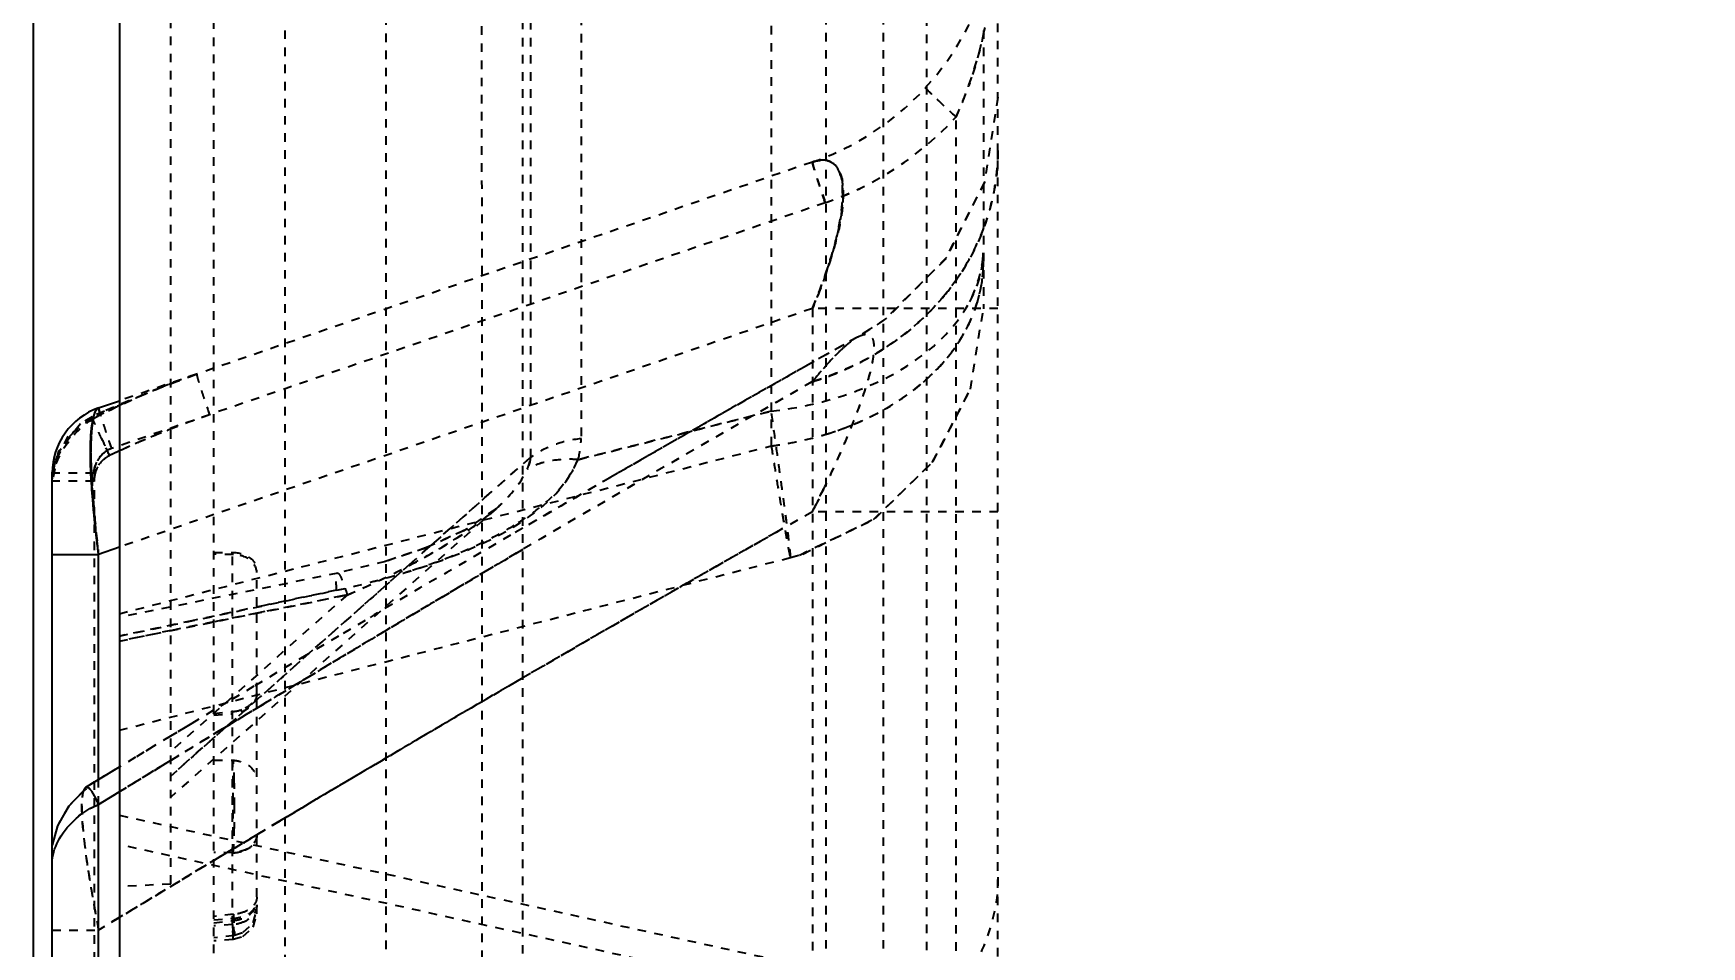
# Model space of a CAD drawing. Header units: millimetres. Extents: x 2748 to 3320, y 1427 to 1884.
# Drawn here: x 3198.16 to 3217.66, y 1736.53 to 1747.2 of the extents above; entities that cross this region are included whole.
import ezdxf

# ---------------------------------------------------------------- set-up
doc = ezdxf.new("R2010")
doc.units = ezdxf.units.MM
doc.linetypes.add('HIDDEN', pattern=[0.2, 0.1, -0.1])
doc.layers.add('21', color=7, linetype='Continuous')
doc.styles.get("Standard").update_dxf_attribs({"font": 'arial.ttf'})
doc.dimstyles.get("Standard").update_dxf_attribs({"dimtxt": 0.18, "dimasz": 0.18, "dimexe": 0.18, "dimexo": 0.0625, "dimgap": 0.09, "dimtad": 0, "dimtih": 1, "dimtoh": 1, "dimzin": 0, "dimdsep": 46, "dimtxsty": 'Standard', "dimcen": 0.09, "dimadec": 0, "dimazin": 0, "dimtfac": 1, "dimtofl": 0, "dimtmove": 0, "dimatfit": 3, "dimfxl": 0, "dimtolj": 1, "dimtzin": 0, "dimarcsym": 0})

# ---------------------------------------------------------------- blocks, each defined once
blk = doc.blocks.new('*D73')
at = {"color": 4, "lineweight": -2, "transparency": 16777216}
for p, q in [((3198.159, 1671.534), (3198.159, 1846.419)), ((3206.159, 1846.419), (3218.266, 1846.419)), ((3268.164, 1846.419), (3243.652, 1846.419)), ((3276.164, 1820.676), (3276.164, 1846.419))]:
    blk.add_line(p, q, dxfattribs=at)
at = {"color": 4, "transparency": 16777216}
for points in [[(3206.159, 1847.752), (3206.159, 1845.085), (3198.159, 1846.419)], [(3268.164, 1847.752), (3268.164, 1845.085), (3276.164, 1846.419)]]:
    blk.add_solid(points, dxfattribs=at)
at = {"layer": 'Defpoints', "color": 0, "transparency": 16777216}
for p in [(3276.164, 1846.419), (3276.164, 1820.676), (3198.159, 1671.534)]:
    blk.add_point(p, dxfattribs=at)
at = {"color": 6, "transparency": 16777216, "insert": (3230.959, 1846.419), "char_height": 8, "attachment_point": 5}
blk.add_mtext('\\A1;78.01', dxfattribs=at)

msp = doc.modelspace()

# ---------------------------------------------------------------- linework, layer by layer
at = {"layer": '21', "color": 8, "linetype": 'HIDDEN'}
for p, q in [((3203.394, 1774.883), (3203.407, 1698.918)), ((3203.881, 1699.048), (3203.881, 1774.383)), ((3200.269, 1586.253), (3200.269, 1773.081)), ((3206.785, 1770.688), (3206.785, 1742.38)), ((3209.264, 1768.835), (3209.264, 1743.982)), ((3202.279, 1759.399), (3202.279, 1586.253)), ((3201.099, 1758.635), (3201.099, 1621.184)), ((3208.604, 1676.887), (3208.604, 1757.231)), ((3209.434, 1618.215), (3209.434, 1756.243)), ((3204.561, 1751.395), (3204.561, 1742.465)), ((3203.969, 1751.147), (3203.969, 1742.245)), ((3199.764, 1737.263), (3199.764, 1749.664)), ((3207.424, 1748.806), (3207.424, 1732.907)), ((3208.094, 1748.806), (3208.094, 1732.881)), ((3209.434, 1746.454), (3209.279, 1745.47)), ((3208.945, 1732.282), (3208.945, 1746.223)), ((3207.265, 1745.697), (3199.164, 1742.907)), ((3209.275, 1745.458), (3208.816, 1744.56)), ((3209.279, 1745.47), (3208.831, 1744.581)), ((3207.416, 1745.222), (3199.072, 1742.349)), ((3208.816, 1744.56), (3208.109, 1743.856)), ((3208.831, 1744.581), (3208.132, 1743.871)), ((3207.265, 1743.986), (3199.164, 1741.197)), ((3207.265, 1743.986), (3207.265, 1730.964)), ((3209.434, 1743.986), (3207.265, 1743.986)), ((3208.132, 1743.871), (3207.792, 1743.651)), ((3208.101, 1743.848), (3207.792, 1743.651)), ((3207.791, 1743.651), (3207.423, 1743.445)), ((3207.791, 1743.651), (3207.635, 1743.563)), ((3207.791, 1743.651), (3207.791, 1743.651)), ((3207.635, 1743.563), (3207.168, 1743.301)), ((3199.838, 1743.137), (3198.989, 1742.788)), ((3200.061, 1743.216), (3199.838, 1743.137)), ((3198.711, 1742.64), (3198.45, 1742.308)), ((3198.846, 1742.721), (3198.561, 1742.494)), ((3198.846, 1742.721), (3198.711, 1742.64)), ((3198.989, 1742.788), (3198.846, 1742.721)), ((3198.846, 1742.721), (3198.846, 1742.721)), ((3198.846, 1742.721), (3198.86, 1742.701)), ((3206.785, 1742.787), (3204.525, 1742.219)), ((3204.525, 1742.219), (3206.785, 1742.787)), ((3198.561, 1742.494), (3198.404, 1742.171)), ((3198.45, 1742.308), (3198.379, 1741.967)), ((3199.164, 1740.419), (3206.785, 1742.38)), ((3203.438, 1741.776), (3203.969, 1742.245)), ((3198.404, 1742.171), (3198.379, 1741.967)), ((3198.869, 1742.063), (3198.379, 1742.063)), ((3198.869, 1742.063), (3198.869, 1733.837)), ((3198.869, 1741.967), (3198.379, 1741.967)), ((3202.805, 1741.215), (3203.438, 1741.776)), ((3203.563, 1741.642), (3199.764, 1738.276)), ((3203.563, 1741.641), (3203.216, 1741.404)), ((3207.265, 1741.61), (3206.84, 1741.37)), ((3209.434, 1741.61), (3207.265, 1741.61)), ((3203.216, 1741.404), (3202.774, 1741.199)), ((3203.736, 1741.336), (3203.663, 1741.294)), ((3203.879, 1741.419), (3203.736, 1741.336)), ((3199.164, 1739.057), (3207.009, 1741.076)), ((3200.269, 1741.136), (3200.487, 1741.135)), ((3200.497, 1741.11), (3200.269, 1741.117)), ((3200.487, 1736.788), (3200.487, 1741.135)), ((3202.745, 1741.187), (3202.248, 1741.022)), ((3202.774, 1741.199), (3202.274, 1741.03)), ((3202.567, 1741.004), (3202.805, 1741.215)), ((3201.716, 1740.893), (3199.164, 1740.377)), ((3200.771, 1736.913), (3200.771, 1740.925)), ((3202.274, 1741.03), (3201.716, 1740.893)), ((3201.716, 1740.893), (3201.716, 1740.893)), ((3201.716, 1740.893), (3201.716, 1740.893)), ((3202.034, 1740.533), (3202.567, 1741.004)), ((3201.704, 1740.695), (3200.859, 1740.516)), ((3199.164, 1740.1), (3201.829, 1740.639)), ((3201.829, 1740.639), (3199.764, 1738.81)), ((3200.859, 1740.516), (3200.012, 1740.337)), ((3200.41, 1739.095), (3202.034, 1740.533)), ((3201.769, 1740.627), (3200.863, 1740.444)), ((3201.829, 1740.639), (3201.769, 1740.627)), ((3200.012, 1740.337), (3199.164, 1740.158)), ((3200.269, 1740.324), (3199.764, 1740.222)), ((3200.771, 1740.425), (3200.269, 1740.324)), ((3200.863, 1740.444), (3200.771, 1740.425)), ((3202.037, 1740.342), (3201.725, 1740.158)), ((3202.037, 1740.342), (3201.725, 1740.158)), ((3199.764, 1740.222), (3199.164, 1740.1)), ((3201.725, 1740.158), (3201.348, 1739.935)), ((3201.725, 1740.158), (3201.348, 1739.935)), ((3201.348, 1739.935), (3200.735, 1739.571)), ((3201.348, 1739.935), (3200.735, 1739.571)), ((3200.857, 1739.369), (3201.475, 1739.741)), ((3200.735, 1739.571), (3200.431, 1739.389)), ((3200.431, 1739.389), (3200.266, 1739.291)), ((3200.769, 1739.316), (3200.857, 1739.369)), ((3200.01, 1739.137), (3199.933, 1739.091)), ((3200.01, 1739.137), (3199.933, 1739.091)), ((3200.266, 1739.291), (3200.01, 1739.137)), ((3200.269, 1739.254), (3200.497, 1739.277)), ((3200.269, 1739.235), (3200.487, 1739.251)), ((3200.376, 1739.078), (3200.553, 1739.185)), ((3200.553, 1739.185), (3200.769, 1739.316)), ((3199.762, 1738.988), (3199.558, 1738.866)), ((3199.837, 1739.033), (3199.762, 1738.988)), ((3199.837, 1739.033), (3199.762, 1738.988)), ((3199.762, 1738.704), (3200.133, 1738.93)), ((3199.764, 1738.523), (3200.41, 1739.095)), ((3199.933, 1739.091), (3199.837, 1739.033)), ((3200.133, 1738.93), (3200.266, 1739.011)), ((3200.266, 1739.011), (3200.376, 1739.078)), ((3199.353, 1738.742), (3199.163, 1738.627)), ((3199.353, 1738.742), (3199.163, 1738.627)), ((3199.45, 1738.8), (3199.353, 1738.742)), ((3199.45, 1738.8), (3199.353, 1738.742)), ((3199.558, 1738.866), (3199.45, 1738.8)), ((3199.163, 1738.627), (3198.916, 1738.478)), ((3199.483, 1738.533), (3199.574, 1738.589)), ((3199.574, 1738.589), (3199.683, 1738.656)), ((3199.683, 1738.656), (3199.762, 1738.704)), ((3200.269, 1738.709), (3200.487, 1738.708)), ((3198.747, 1738.353), (3198.573, 1738.172)), ((3198.777, 1738.376), (3198.747, 1738.353)), ((3198.916, 1738.478), (3198.769, 1738.389)), ((3198.769, 1738.389), (3198.769, 1738.389)), ((3198.807, 1738.382), (3198.769, 1738.389)), ((3198.921, 1738.189), (3198.921, 1738.48)), ((3199.163, 1738.337), (3199.483, 1738.533)), ((3198.573, 1738.172), (3198.448, 1737.955)), ((3199.164, 1738.064), (3206.91, 1736.359)), ((3201.028, 1737.99), (3200.769, 1737.836)), ((3200.769, 1737.836), (3200.449, 1737.644)), ((3206.785, 1736.042), (3199.164, 1737.721)), ((3200.487, 1737.627), (3200.269, 1737.628)), ((3200.384, 1737.605), (3200.309, 1737.56)), ((3200.449, 1737.644), (3200.384, 1737.605)), ((3200.309, 1737.56), (3199.979, 1737.362)), ((3199.764, 1737.26), (3199.164, 1737.23)), ((3199.87, 1737.296), (3199.542, 1737.098)), ((3199.979, 1737.362), (3199.87, 1737.296)), ((3199.542, 1737.098), (3199.163, 1736.869)), ((3199.163, 1736.869), (3198.921, 1736.723)), ((3200.497, 1736.907), (3200.269, 1736.88)), ((3200.269, 1736.844), (3200.487, 1736.86)), ((3200.269, 1736.807), (3200.497, 1736.835)), ((3200.487, 1736.788), (3200.269, 1736.772)), ((3198.379, 1736.722), (3198.921, 1736.722)), ((3200.509, 1736.661), (3200.269, 1736.632)), ((3200.494, 1736.613), (3200.269, 1736.596))]:
    msp.add_line(p, q, dxfattribs=at)
at = {"layer": '21', "color": 7, "linetype": 'Continuous'}
for p, q in [((3199.164, 1754.024), (3199.164, 1735.757)), ((3198.921, 1742.824), (3199.164, 1742.907)), ((3198.379, 1733.837), (3198.379, 1742.075)), ((3198.379, 1741.113), (3198.921, 1741.113)), ((3199.164, 1741.197), (3198.921, 1741.113)), ((3198.921, 1738.48), (3198.921, 1741.113)), ((3199.163, 1738.627), (3198.916, 1738.478)), ((3198.735, 1738.342), (3198.567, 1738.164)), ((3198.774, 1738.374), (3198.735, 1738.342)), ((3198.916, 1738.478), (3198.767, 1738.388)), ((3198.767, 1738.388), (3198.767, 1738.388)), ((3198.806, 1738.381), (3198.767, 1738.388)), ((3198.567, 1738.164), (3198.439, 1737.941)), ((3198.921, 1738.189), (3199.042, 1738.263)), ((3198.921, 1734.453), (3198.921, 1738.189)), ((3199.042, 1738.263), (3199.163, 1738.337)), ((3198.439, 1737.941), (3198.379, 1737.715))]:
    msp.add_line(p, q, dxfattribs=at)
at = {"layer": '21', "color": 8, "linetype": 'HIDDEN'}
for points in [[(3207.009, 1741.076), (3207.152, 1741.117), (3208.002, 1741.537), (3208.678, 1742.201), (3209.113, 1743.044), (3209.264, 1743.982)], [(3207.008, 1741.076), (3207.114, 1741.105), (3207.978, 1741.52), (3208.666, 1742.185), (3209.11, 1743.035)], [(3203.559, 1741.639), (3203.189, 1741.389), (3202.745, 1741.187)], [(3200.494, 1736.615), (3200.606, 1736.647), (3200.727, 1736.758), (3200.771, 1736.912)], [(3200.509, 1736.664), (3200.612, 1736.697), (3200.728, 1736.807), (3200.771, 1736.959)]]:
    msp.add_lwpolyline(points, dxfattribs=at)
for centre, radius, start, end in [((3206.218, 1748.737), 3.216, 289.0001, 360), ((3204.712, 1748.14), 4.647, 337.891, 340.5457), ((3205.017, 1748.017), 4.318, 335.46, 337.8878), ((3206.195, 1748.753), 3.736, 289.068, 317.392), ((3206.205, 1748.738), 3.719, 288.9973, 298.4832), ((3208.021, 1744.69), 1.243, 352.8844, 359.9692), ((3202.671, 1746.047), 5.031, 341.0985, 342.9189), ((3207.524, 1744.565), 1.745, 333.2935, 341.2958), ((3207.568, 1744.549), 1.698, 341.332, 342.8627), ((3359.263, 1473.597), 309.634, 119.3659, 119.90326), ((3203.057, 1734.534), 9.185, 108.9983, 111.1822), ((3359.314, 1473.508), 309.736, 119.4201, 120.12113), ((3350.473, 1491.794), 289.272, 119.6739, 121.59469), ((3202.987, 1734.711), 8.994, 111.8159, 113.1917), ((3203.033, 1734.599), 9.115, 111.1843, 111.8184), ((3357.891, 1479.104), 303.971, 119.70454, 120.44195), ((3202.79, 1735.15), 8.513, 115.2179, 117.4903), ((3202.848, 1735.029), 8.647, 114.6618, 115.2222), ((3202.903, 1734.907), 8.781, 113.1914, 114.6591), ((3203.882, 1732.062), 11.292, 108.9329, 115.3402), ((3204.012, 1731.719), 11.659, 108.9912, 111.1194), ((3206.405, 1745.877), 3.512, 287.1396, 292.7522), ((3199.249, 1741.903), 0.888, 135.8053, 141.4063), ((3215.757, 1750.211), 18.5, 204.7267, 205.4285), ((3203.843, 1732.142), 11.203, 111.092, 114.6907), ((3203.479, 1732.947), 10.32, 114.7199, 115.4196), ((3206.242, 1742.355), 7.408, 181.9634, 182.6452), ((3207.375, 1742.409), 8.542, 182.6538, 184.3021), ((3359.402, 1473.355), 309.913, 119.90321, 120.12105), ((3192.604, 1748.954), 16.397, 333.3984, 334.6676), ((3356.359, 1477.513), 303.275, 119.44653, 121.27347), ((3359.526, 1473.142), 310.159, 120.15156, 120.51527), ((3359.007, 1472.858), 308.631, 119.54037, 120.17414), ((3352.618, 1488.066), 293.572, 120.4409, 120.83187), ((3197.672, 1750.295), 10.513, 293.2819, 297.7647), ((3348.367, 1495.2), 285.268, 120.8331, 120.99262), ((3353.647, 1482.156), 297.899, 120.18183, 120.81849), ((3190.067, 1738.177), 10.444, 359.982, 1.5725), ((3189.088, 1738.188), 11.423, 358.4711, 359.9295)]:
    msp.add_arc(centre, radius, start, end, dxfattribs=at)
at = {"layer": '21', "color": 7, "linetype": 'Continuous'}
msp.add_arc((3199.183, 1742.063), 0.804, 109, 180, dxfattribs=at)
at = {"layer": '21', "color": 8, "linetype": 'HIDDEN'}
for points, knots in [([(3208.945, 1746.223), (3209.123, 1746.611), (3209.361, 1747.446), (3209.434, 1748.306), (3209.434, 1748.737)], [0, 0, 0, 0, 0.497044, 1, 1, 1, 1]), ([(3208.945, 1746.223), (3208.896, 1746.268), (3208.827, 1746.332), (3208.742, 1746.411), (3208.692, 1746.459), (3208.651, 1746.498), (3208.622, 1746.526), (3208.605, 1746.544), (3208.595, 1746.553), (3208.591, 1746.559), (3208.587, 1746.562), (3208.588, 1746.563)], [0, 0, 0, 0, 0.402892, 0.570607, 0.70788, 0.822351, 0.915768, 0.951242, 0.977692, 0.99416, 1, 1, 1, 1]), ([(3208.588, 1746.563), (3208.587, 1746.562), (3208.591, 1746.559), (3208.595, 1746.553), (3208.605, 1746.544), (3208.622, 1746.526), (3208.651, 1746.498), (3208.692, 1746.459), (3208.742, 1746.411), (3208.827, 1746.332), (3208.896, 1746.268), (3208.945, 1746.223)], [0, 0, 0, 0, 0.005872, 0.022366, 0.048835, 0.084323, 0.177749, 0.292212, 0.429478, 0.597175, 1, 1, 1, 1]), ([(3209.434, 1745.833), (3209.434, 1745.545), (3209.33, 1744.944), (3208.87, 1744.131), (3208.153, 1743.492), (3207.567, 1743.223), (3207.265, 1743.13)], [0, 0, 0, 0, 0.233457, 0.484194, 0.74411, 1, 1, 1, 1]), ([(3209.275, 1744.946), (3209.302, 1745.019), (3209.394, 1745.306), (3209.434, 1745.609), (3209.434, 1745.833)], [0, 0, 0, 0, 0.258414, 1, 1, 1, 1]), ([(3207.265, 1745.697), (3207.262, 1745.696), (3207.271, 1745.678), (3207.272, 1745.656), (3207.288, 1745.61), (3207.305, 1745.551), (3207.33, 1745.478), (3207.366, 1745.366), (3207.396, 1745.28), (3207.416, 1745.222)], [0, 0, 0, 0, 0.019374, 0.0753, 0.166887, 0.293023, 0.450694, 0.629362, 1, 1, 1, 1]), ([(3207.265, 1745.697), (3207.262, 1745.696), (3207.271, 1745.678), (3207.272, 1745.656), (3207.288, 1745.61), (3207.305, 1745.551), (3207.33, 1745.478), (3207.366, 1745.366), (3207.396, 1745.28), (3207.416, 1745.222)], [0, 0, 0, 0, 0.019374, 0.075299, 0.166887, 0.293023, 0.450693, 0.629362, 1, 1, 1, 1]), ([(3207.416, 1745.222), (3207.394, 1745.285), (3207.364, 1745.374), (3207.327, 1745.486), (3207.306, 1745.552), (3207.288, 1745.608), (3207.276, 1745.65), (3207.267, 1745.679), (3207.266, 1745.691), (3207.264, 1745.696), (3207.265, 1745.697)], [0, 0, 0, 0, 0.40199, 0.569609, 0.70686, 0.821422, 0.915062, 0.97725, 0.993865, 1, 1, 1, 1]), ([(3207.502, 1744.636), (3207.528, 1744.725), (3207.574, 1744.896), (3207.618, 1745.142), (3207.632, 1745.355), (3207.612, 1745.525), (3207.559, 1745.647), (3207.441, 1745.736), (3207.329, 1745.719), (3207.265, 1745.697)], [0, 0, 0, 0, 0.206675, 0.39688, 0.558823, 0.684417, 0.776387, 0.849242, 1, 1, 1, 1]), ([(3207.265, 1743.986), (3207.36, 1744.215), (3207.489, 1744.558), (3207.595, 1745.011), (3207.626, 1745.302), (3207.611, 1745.527), (3207.533, 1745.684), (3207.395, 1745.733), (3207.309, 1745.712), (3207.265, 1745.697)], [0, 0, 0, 0, 0.367021, 0.540739, 0.68885, 0.799191, 0.872391, 0.932111, 1, 1, 1, 1]), ([(3207.265, 1745.697), (3207.309, 1745.712), (3207.396, 1745.732), (3207.535, 1745.684), (3207.618, 1745.529), (3207.634, 1745.304), (3207.601, 1745.012), (3207.49, 1744.559), (3207.362, 1744.215), (3207.265, 1743.986)], [0, 0, 0, 0, 0.068216, 0.128472, 0.20194, 0.311374, 0.459806, 0.633123, 1, 1, 1, 1]), ([(3207.265, 1745.697), (3207.28, 1745.702), (3207.334, 1745.718), (3207.394, 1745.723), (3207.435, 1745.715)], [0, 0, 0, 0, 0.271237, 1, 1, 1, 1]), ([(3207.435, 1745.715), (3207.46, 1745.709), (3207.511, 1745.686), (3207.57, 1745.614), (3207.607, 1745.507), (3207.628, 1745.3), (3207.592, 1744.978), (3207.524, 1744.712), (3207.48, 1744.569)], [0, 0, 0, 0, 0.062335, 0.131912, 0.219612, 0.333339, 0.636024, 1, 1, 1, 1]), ([(3208.823, 1744.156), (3208.872, 1744.216), (3209.054, 1744.46), (3209.197, 1744.733), (3209.275, 1744.946)], [0, 0, 0, 0, 0.255184, 1, 1, 1, 1]), ([(3206.785, 1742.787), (3207.108, 1742.823), (3207.736, 1742.963), (3208.554, 1743.379), (3209.122, 1743.975), (3209.264, 1744.468), (3209.264, 1744.689)], [0, 0, 0, 0, 0.28871, 0.566164, 0.803759, 1, 1, 1, 1]), ([(3206.785, 1742.38), (3207.109, 1742.421), (3207.747, 1742.582), (3208.57, 1743.06), (3209.13, 1743.738), (3209.264, 1744.279), (3209.264, 1744.526)], [0, 0, 0, 0, 0.276472, 0.548241, 0.790898, 1, 1, 1, 1]), ([(3209.254, 1744.536), (3209.249, 1744.494), (3209.218, 1744.32), (3209.152, 1744.152), (3209.086, 1744.035)], [0, 0, 0, 0, 0.238414, 1, 1, 1, 1]), ([(3209.191, 1744.049), (3209.203, 1744.089), (3209.245, 1744.245), (3209.264, 1744.407), (3209.264, 1744.526)], [0, 0, 0, 0, 0.258652, 1, 1, 1, 1]), ([(3207.791, 1743.651), (3207.812, 1743.663), (3207.849, 1743.68), (3207.909, 1743.69), (3207.961, 1743.658), (3207.984, 1743.588), (3207.985, 1743.492), (3207.968, 1743.366), (3207.934, 1743.216), (3207.866, 1742.989), (3207.757, 1742.691), (3207.606, 1742.329), (3207.441, 1741.968), (3207.325, 1741.729), (3207.266, 1741.611)], [0, 0, 0, 0, 0.029515, 0.052708, 0.073403, 0.100709, 0.141179, 0.19574, 0.261786, 0.335759, 0.496401, 0.663791, 0.832399, 1, 1, 1, 1]), ([(3207.791, 1743.651), (3207.81, 1743.662), (3207.844, 1743.678), (3207.896, 1743.689), (3207.945, 1743.674), (3207.975, 1743.625), (3207.986, 1743.554), (3207.982, 1743.458), (3207.963, 1743.34), (3207.917, 1743.151), (3207.834, 1742.895), (3207.712, 1742.579), (3207.574, 1742.258), (3207.475, 1742.044), (3207.425, 1741.938)], [0, 0, 0, 0, 0.031277, 0.056568, 0.078138, 0.102749, 0.137538, 0.185471, 0.245961, 0.316465, 0.476188, 0.647931, 0.823701, 1, 1, 1, 1]), ([(3207.646, 1743.543), (3207.658, 1743.554), (3207.704, 1743.594), (3207.753, 1743.63), (3207.791, 1743.651)], [0, 0, 0, 0, 0.276265, 1, 1, 1, 1]), ([(3207.646, 1743.543), (3207.658, 1743.554), (3207.704, 1743.594), (3207.753, 1743.63), (3207.791, 1743.651)], [0, 0, 0, 0, 0.276318, 1, 1, 1, 1]), ([(3208.562, 1743.125), (3208.617, 1743.173), (3208.821, 1743.366), (3208.99, 1743.596), (3209.083, 1743.781)], [0, 0, 0, 0, 0.263308, 1, 1, 1, 1]), ([(3207.646, 1743.543), (3207.616, 1743.517), (3207.481, 1743.388), (3207.358, 1743.245), (3207.265, 1743.13)], [0, 0, 0, 0, 0.210844, 1, 1, 1, 1]), ([(3207.265, 1743.13), (3207.299, 1743.172), (3207.419, 1743.316), (3207.546, 1743.455), (3207.646, 1743.543)], [0, 0, 0, 0, 0.287069, 1, 1, 1, 1]), ([(3207.265, 1743.13), (3207.341, 1743.153), (3207.645, 1743.258), (3207.934, 1743.405), (3208.136, 1743.539)], [0, 0, 0, 0, 0.245715, 1, 1, 1, 1]), ([(3200.067, 1743.218), (3200.064, 1743.217), (3200.073, 1743.198), (3200.075, 1743.177), (3200.089, 1743.134), (3200.105, 1743.082), (3200.126, 1743.015), (3200.164, 1742.901), (3200.195, 1742.808), (3200.218, 1742.743)], [0, 0, 0, 0, 0.021734, 0.079998, 0.165085, 0.272722, 0.413095, 0.5857, 1, 1, 1, 1]), ([(3200.067, 1743.218), (3200.064, 1743.217), (3200.073, 1743.198), (3200.075, 1743.177), (3200.089, 1743.134), (3200.105, 1743.082), (3200.126, 1743.015), (3200.164, 1742.901), (3200.195, 1742.808), (3200.218, 1742.743)], [0, 0, 0, 0, 0.021735, 0.08, 0.165087, 0.272725, 0.413097, 0.585702, 1, 1, 1, 1]), ([(3207.764, 1742.639), (3207.837, 1742.67), (3208.121, 1742.801), (3208.386, 1742.973), (3208.562, 1743.125)], [0, 0, 0, 0, 0.256144, 1, 1, 1, 1]), ([(3198.379, 1741.978), (3198.395, 1742.124), (3198.518, 1742.406), (3198.733, 1742.623), (3198.862, 1742.697)], [0, 0, 0, 0, 0.496218, 1, 1, 1, 1]), ([(3198.86, 1742.701), (3198.842, 1742.618), (3198.827, 1742.407), (3198.831, 1742.045), (3198.864, 1741.6), (3198.9, 1741.28), (3198.921, 1741.113)], [0, 0, 0, 0, 0.160905, 0.394605, 0.68258, 1, 1, 1, 1]), ([(3198.921, 1741.113), (3198.895, 1741.327), (3198.853, 1741.723), (3198.832, 1742.192), (3198.837, 1742.498), (3198.851, 1742.66), (3198.873, 1742.762), (3198.903, 1742.817), (3198.921, 1742.824)], [0, 0, 0, 0, 0.372892, 0.689355, 0.811607, 0.904654, 0.966686, 1, 1, 1, 1]), ([(3199.049, 1742.267), (3199.019, 1742.33), (3198.978, 1742.418), (3198.928, 1742.527), (3198.899, 1742.591), (3198.878, 1742.641), (3198.858, 1742.681), (3198.855, 1742.702), (3198.843, 1742.72), (3198.846, 1742.721)], [0, 0, 0, 0, 0.414616, 0.58728, 0.727677, 0.83527, 0.920209, 0.978359, 1, 1, 1, 1]), ([(3198.921, 1742.824), (3198.918, 1742.823), (3198.927, 1742.805), (3198.928, 1742.783), (3198.945, 1742.737), (3198.962, 1742.678), (3198.986, 1742.605), (3199.022, 1742.493), (3199.052, 1742.407), (3199.072, 1742.349)], [0, 0, 0, 0, 0.019372, 0.075293, 0.166873, 0.293001, 0.450665, 0.629332, 1, 1, 1, 1]), ([(3198.939, 1742.754), (3198.936, 1742.764), (3198.931, 1742.781), (3198.924, 1742.804), (3198.923, 1742.814), (3198.92, 1742.823), (3198.921, 1742.824)], [0, 0, 0, 0, 0.431255, 0.743039, 0.932927, 1, 1, 1, 1]), ([(3207.009, 1741.076), (3207.012, 1741.077), (3207.008, 1741.091), (3207.01, 1741.109), (3207.005, 1741.147), (3207.001, 1741.196), (3206.993, 1741.26), (3206.979, 1741.371), (3206.957, 1741.544), (3206.924, 1741.789), (3206.883, 1742.083), (3206.836, 1742.42), (3206.802, 1742.66), (3206.785, 1742.787)], [0, 0, 0, 0, 0.004545, 0.017199, 0.038031, 0.067032, 0.104161, 0.149289, 0.262936, 0.406752, 0.579256, 0.77793, 1, 1, 1, 1]), ([(3207.008, 1741.076), (3207.011, 1741.077), (3207.008, 1741.091), (3207.009, 1741.109), (3207.004, 1741.147), (3207, 1741.196), (3206.992, 1741.259), (3206.979, 1741.371), (3206.956, 1741.544), (3206.924, 1741.789), (3206.883, 1742.082), (3206.836, 1742.42), (3206.802, 1742.66), (3206.785, 1742.787)], [0, 0, 0, 0, 0.004542, 0.017194, 0.038026, 0.067028, 0.104158, 0.149288, 0.262938, 0.406757, 0.579262, 0.777935, 1, 1, 1, 1]), ([(3204.561, 1742.465), (3204.45, 1742.453), (3204.242, 1742.403), (3204.049, 1742.306), (3203.969, 1742.245)], [0, 0, 0, 0, 0.525611, 1, 1, 1, 1]), ([(3204.561, 1742.465), (3204.45, 1742.453), (3204.242, 1742.403), (3204.049, 1742.306), (3203.969, 1742.245)], [0, 0, 0, 0, 0.525611, 1, 1, 1, 1]), ([(3206.785, 1742.38), (3206.839, 1742.387), (3207.061, 1742.42), (3207.279, 1742.471), (3207.44, 1742.521)], [0, 0, 0, 0, 0.24619, 1, 1, 1, 1]), ([(3198.869, 1742.063), (3198.869, 1742.125), (3198.911, 1742.248), (3199.014, 1742.329), (3199.072, 1742.349)], [0, 0, 0, 0, 0.500013, 1, 1, 1, 1]), ([(3198.869, 1741.967), (3198.869, 1742.029), (3198.9, 1742.153), (3198.995, 1742.242), (3199.049, 1742.267)], [0, 0, 0, 0, 0.508448, 1, 1, 1, 1]), ([(3199.049, 1742.267), (3198.996, 1742.242), (3198.934, 1742.185), (3198.899, 1742.114), (3198.892, 1742.095)], [0, 0, 0, 0, 0.743881, 1, 1, 1, 1]), ([(3203.969, 1742.245), (3203.968, 1742.234), (3203.962, 1742.186), (3203.946, 1742.14), (3203.931, 1742.107)], [0, 0, 0, 0, 0.238658, 1, 1, 1, 1]), ([(3203.931, 1742.107), (3203.937, 1742.119), (3203.954, 1742.163), (3203.966, 1742.21), (3203.969, 1742.245)], [0, 0, 0, 0, 0.26918, 1, 1, 1, 1]), ([(3206.785, 1742.379), (3206.8, 1742.281), (3206.829, 1742.096), (3206.871, 1741.836), (3206.909, 1741.611), (3206.94, 1741.425), (3206.963, 1741.294), (3206.978, 1741.211), (3206.987, 1741.163), (3206.995, 1741.127), (3207, 1741.098), (3207.005, 1741.087), (3207.006, 1741.075), (3207.008, 1741.076)], [0, 0, 0, 0, 0.225272, 0.425284, 0.597955, 0.741245, 0.853794, 0.898303, 0.934846, 0.963334, 0.983681, 0.99585, 1, 1, 1, 1]), ([(3206.785, 1742.379), (3206.8, 1742.281), (3206.829, 1742.096), (3206.872, 1741.836), (3206.909, 1741.611), (3206.941, 1741.425), (3206.964, 1741.295), (3206.979, 1741.211), (3206.988, 1741.163), (3206.995, 1741.127), (3207.001, 1741.098), (3207.005, 1741.087), (3207.007, 1741.076), (3207.009, 1741.076)], [0, 0, 0, 0, 0.225271, 0.425284, 0.597958, 0.741251, 0.853797, 0.898304, 0.934844, 0.963331, 0.983678, 0.995848, 1, 1, 1, 1]), ([(3201.705, 1740.693), (3202.265, 1740.822), (3203.289, 1741.096), (3204.33, 1741.742), (3204.525, 1742.219)], [0, 0, 0, 0, 0.527489, 1, 1, 1, 1]), ([(3203.561, 1741.64), (3203.601, 1741.676), (3203.745, 1741.813), (3203.873, 1741.974), (3203.931, 1742.107)], [0, 0, 0, 0, 0.270968, 1, 1, 1, 1]), ([(3203.563, 1741.642), (3203.601, 1741.675), (3203.745, 1741.812), (3203.868, 1741.973), (3203.931, 1742.107)], [0, 0, 0, 0, 0.256158, 1, 1, 1, 1]), ([(3203.829, 1741.484), (3203.905, 1741.533), (3204.184, 1741.724), (3204.43, 1741.988), (3204.525, 1742.219)], [0, 0, 0, 0, 0.265046, 1, 1, 1, 1]), ([(3204.525, 1742.22), (3204.412, 1742.229), (3204.207, 1742.219), (3204.009, 1742.154), (3203.931, 1742.107)], [0, 0, 0, 0, 0.552898, 1, 1, 1, 1]), ([(3204.525, 1742.22), (3204.415, 1742.228), (3204.21, 1742.219), (3204.011, 1742.156), (3203.931, 1742.107)], [0, 0, 0, 0, 0.538862, 1, 1, 1, 1]), ([(3198.857, 1741.768), (3198.861, 1741.715), (3198.879, 1741.497), (3198.903, 1741.279), (3198.921, 1741.113)], [0, 0, 0, 0, 0.241136, 1, 1, 1, 1]), ([(3201.828, 1740.638), (3202.141, 1740.774), (3202.602, 1740.994), (3203.175, 1741.339), (3203.44, 1741.533), (3203.56, 1741.639)], [0, 0, 0, 0, 0.510991, 0.761316, 1, 1, 1, 1]), ([(3202.57, 1740.993), (3202.744, 1741.084), (3203.087, 1741.278), (3203.411, 1741.507), (3203.559, 1741.638)], [0, 0, 0, 0, 0.498475, 1, 1, 1, 1]), ([(3202.591, 1740.929), (3202.81, 1740.999), (3203.235, 1741.158), (3203.641, 1741.365), (3203.829, 1741.484)], [0, 0, 0, 0, 0.506859, 1, 1, 1, 1]), ([(3200.487, 1741.135), (3200.557, 1741.135), (3200.664, 1741.108), (3200.755, 1741.012), (3200.771, 1740.953), (3200.771, 1740.925)], [0, 0, 0, 0, 0.546717, 0.783312, 1, 1, 1, 1]), ([(3200.771, 1740.9), (3200.771, 1740.955), (3200.695, 1741.077), (3200.566, 1741.108), (3200.497, 1741.11)], [0, 0, 0, 0, 0.447322, 1, 1, 1, 1]), ([(3201.704, 1740.695), (3201.702, 1740.721), (3201.699, 1740.768), (3201.698, 1740.83), (3201.701, 1740.868), (3201.709, 1740.892), (3201.716, 1740.893)], [0, 0, 0, 0, 0.392073, 0.700342, 0.903578, 1, 1, 1, 1]), ([(3201.716, 1740.893), (3201.724, 1740.895), (3201.745, 1740.864), (3201.766, 1740.819), (3201.797, 1740.736), (3201.817, 1740.674), (3201.828, 1740.638)], [0, 0, 0, 0, 0.090312, 0.297872, 0.608727, 1, 1, 1, 1]), ([(3200.771, 1739.484), (3200.771, 1739.425), (3200.692, 1739.297), (3200.559, 1739.256), (3200.487, 1739.251)], [0, 0, 0, 0, 0.451344, 1, 1, 1, 1]), ([(3200.636, 1739.318), (3200.675, 1739.338), (3200.741, 1739.39), (3200.771, 1739.472), (3200.771, 1739.51)], [0, 0, 0, 0, 0.534293, 1, 1, 1, 1]), ([(3200.487, 1737.627), (3200.49, 1737.713), (3200.498, 1738.073), (3200.497, 1738.434), (3200.487, 1738.708)], [0, 0, 0, 0, 0.238363, 1, 1, 1, 1]), ([(3200.487, 1738.708), (3200.523, 1738.707), (3200.595, 1738.692), (3200.714, 1738.634), (3200.771, 1738.538), (3200.771, 1738.479)], [0, 0, 0, 0, 0.274607, 0.548395, 1, 1, 1, 1]), ([(3200.508, 1738.464), (3200.507, 1738.486), (3200.504, 1738.566), (3200.501, 1738.646), (3200.497, 1738.704)], [0, 0, 0, 0, 0.279102, 1, 1, 1, 1]), ([(3198.767, 1738.387), (3198.751, 1738.377), (3198.731, 1738.319), (3198.721, 1738.214), (3198.723, 1738.053), (3198.748, 1737.754), (3198.813, 1737.304), (3198.883, 1736.926), (3198.921, 1736.723)], [0, 0, 0, 0, 0.034289, 0.098453, 0.193572, 0.317096, 0.63208, 1, 1, 1, 1]), ([(3198.753, 1738.37), (3198.734, 1738.335), (3198.724, 1738.224), (3198.726, 1738.024), (3198.753, 1737.744), (3198.781, 1737.535), (3198.799, 1737.42)], [0, 0, 0, 0, 0.122263, 0.337214, 0.635511, 1, 1, 1, 1]), ([(3198.921, 1738.189), (3198.903, 1738.232), (3198.871, 1738.299), (3198.829, 1738.364), (3198.807, 1738.382)], [0, 0, 0, 0, 0.62024, 1, 1, 1, 1]), ([(3200.771, 1737.83), (3200.771, 1737.776), (3200.709, 1737.689), (3200.594, 1737.641), (3200.523, 1737.629), (3200.487, 1737.627)], [0, 0, 0, 0, 0.431841, 0.712512, 1, 1, 1, 1]), ([(3200.497, 1737.626), (3200.498, 1737.645), (3200.503, 1737.731), (3200.506, 1737.817), (3200.507, 1737.883)], [0, 0, 0, 0, 0.225349, 1, 1, 1, 1]), ([(3200.633, 1737.657), (3200.672, 1737.674), (3200.738, 1737.718), (3200.771, 1737.794), (3200.771, 1737.828)], [0, 0, 0, 0, 0.556117, 1, 1, 1, 1]), ([(3198.799, 1737.42), (3198.808, 1737.364), (3198.845, 1737.131), (3198.888, 1736.899), (3198.921, 1736.723)], [0, 0, 0, 0, 0.239357, 1, 1, 1, 1]), ([(3209.434, 1737.34), (3209.434, 1737.085), (3209.326, 1736.543), (3208.857, 1735.823), (3208.14, 1735.265), (3207.564, 1735.033), (3207.265, 1734.952)], [0, 0, 0, 0, 0.221849, 0.466962, 0.731326, 1, 1, 1, 1]), ([(3200.487, 1736.86), (3200.523, 1736.861), (3200.594, 1736.874), (3200.709, 1736.921), (3200.771, 1737.007), (3200.771, 1737.061)], [0, 0, 0, 0, 0.288689, 0.570019, 1, 1, 1, 1]), ([(3200.497, 1736.835), (3200.532, 1736.837), (3200.602, 1736.853), (3200.717, 1736.912), (3200.771, 1737.006), (3200.771, 1737.064)], [0, 0, 0, 0, 0.274792, 0.547673, 1, 1, 1, 1]), ([(3200.771, 1737.017), (3200.771, 1736.978), (3200.739, 1736.892), (3200.667, 1736.839), (3200.625, 1736.82)], [0, 0, 0, 0, 0.45809, 1, 1, 1, 1]), ([(3200.771, 1737.107), (3200.771, 1737.074), (3200.74, 1737.001), (3200.676, 1736.958), (3200.639, 1736.941)], [0, 0, 0, 0, 0.443564, 1, 1, 1, 1]), ([(3200.494, 1736.613), (3200.495, 1736.613), (3200.492, 1736.621), (3200.495, 1736.63), (3200.493, 1736.653), (3200.493, 1736.68), (3200.491, 1736.716), (3200.49, 1736.777), (3200.488, 1736.826), (3200.487, 1736.86)], [0, 0, 0, 0, 0.016533, 0.066004, 0.148232, 0.262689, 0.407417, 0.580095, 1, 1, 1, 1]), ([(3200.487, 1736.788), (3200.487, 1736.769), (3200.49, 1736.715), (3200.492, 1736.661), (3200.493, 1736.626)], [0, 0, 0, 0, 0.34657, 1, 1, 1, 1]), ([(3200.497, 1736.907), (3200.498, 1736.885), (3200.502, 1736.816), (3200.506, 1736.747), (3200.508, 1736.7)], [0, 0, 0, 0, 0.318492, 1, 1, 1, 1]), ([(3200.509, 1736.661), (3200.508, 1736.661), (3200.51, 1736.667), (3200.507, 1736.674), (3200.507, 1736.689), (3200.504, 1736.718), (3200.502, 1736.768), (3200.499, 1736.81), (3200.497, 1736.835)], [0, 0, 0, 0, 0.016939, 0.066476, 0.148577, 0.26205, 0.577178, 1, 1, 1, 1]), ([(3200.508, 1736.7), (3200.508, 1736.695), (3200.508, 1736.685), (3200.51, 1736.672), (3200.508, 1736.666), (3200.51, 1736.661), (3200.509, 1736.661)], [0, 0, 0, 0, 0.436026, 0.748504, 0.936694, 1, 1, 1, 1])]:
    msp.add_open_spline(points, degree=3, knots=knots, dxfattribs=at)
for points in [[(3209.268, 1747.201), (3209.221, 1746.995), (3209.164, 1746.791), (3209.094, 1746.593)], [(3207.265, 1743.986), (3207.355, 1744.199), (3207.436, 1744.415), (3207.502, 1744.636)], [(3207.43, 1744.417), (3207.381, 1744.271), (3207.325, 1744.128), (3207.265, 1743.986)], [(3208.136, 1743.539), (3208.393, 1743.708), (3208.628, 1743.917), (3208.823, 1744.156)], [(3198.86, 1742.701), (3199.246, 1742.903), (3199.649, 1743.074), (3200.061, 1743.216)], [(3198.613, 1742.522), (3198.684, 1742.595), (3198.768, 1742.657), (3198.86, 1742.701)], [(3198.438, 1742.259), (3198.467, 1742.33), (3198.508, 1742.397), (3198.556, 1742.457)], [(3204.525, 1742.22), (3204.548, 1742.3), (3204.562, 1742.383), (3204.561, 1742.465)], [(3204.525, 1742.22), (3204.548, 1742.3), (3204.562, 1742.383), (3204.561, 1742.465)], [(3198.379, 1741.967), (3198.379, 1742.066), (3198.4, 1742.167), (3198.438, 1742.259)], [(3198.968, 1742.285), (3198.939, 1742.258), (3198.915, 1742.225), (3198.897, 1742.189)], [(3199.072, 1742.349), (3199.034, 1742.335), (3198.998, 1742.313), (3198.968, 1742.285)], [(3203.969, 1742.245), (3202.567, 1741.004), (3201.165, 1739.764), (3199.764, 1738.523)], [(3198.897, 1742.189), (3198.879, 1742.15), (3198.869, 1742.106), (3198.869, 1742.063)], [(3198.892, 1742.095), (3198.876, 1742.055), (3198.869, 1742.01), (3198.869, 1741.967)], [(3201.705, 1740.693), (3202.003, 1740.76), (3202.3, 1740.835), (3202.591, 1740.929)], [(3199.164, 1740.158), (3200.011, 1740.336), (3200.857, 1740.515), (3201.704, 1740.695)], [(3200.497, 1739.277), (3200.545, 1739.282), (3200.593, 1739.296), (3200.636, 1739.318)], [(3198.769, 1738.388), (3198.762, 1738.384), (3198.757, 1738.377), (3198.753, 1738.37)], [(3198.662, 1738.032), (3198.739, 1738.1), (3198.827, 1738.155), (3198.921, 1738.19)], [(3200.497, 1737.626), (3200.544, 1737.628), (3200.59, 1737.639), (3200.633, 1737.657)], [(3200.625, 1736.82), (3200.582, 1736.801), (3200.534, 1736.789), (3200.487, 1736.788)], [(3200.639, 1736.941), (3200.595, 1736.921), (3200.546, 1736.91), (3200.497, 1736.907)]]:
    msp.add_open_spline(points, degree=3, dxfattribs=at)
at = {"layer": '21', "color": 7, "linetype": 'Continuous'}
for points, knots in [([(3198.825, 1742.299), (3198.825, 1742.37), (3198.828, 1742.495), (3198.846, 1742.657), (3198.871, 1742.762), (3198.903, 1742.817), (3198.921, 1742.824)], [0, 0, 0, 0, 0.390579, 0.68995, 0.89062, 1, 1, 1, 1]), ([(3198.852, 1741.754), (3198.848, 1741.803), (3198.834, 1741.985), (3198.825, 1742.166), (3198.825, 1742.299)], [0, 0, 0, 0, 0.272966, 1, 1, 1, 1]), ([(3198.921, 1741.113), (3198.914, 1741.168), (3198.888, 1741.381), (3198.865, 1741.595), (3198.852, 1741.754)], [0, 0, 0, 0, 0.256093, 1, 1, 1, 1]), ([(3198.841, 1738.344), (3198.838, 1738.348), (3198.828, 1738.361), (3198.816, 1738.374), (3198.806, 1738.381)], [0, 0, 0, 0, 0.292502, 1, 1, 1, 1]), ([(3198.921, 1738.189), (3198.914, 1738.205), (3198.891, 1738.258), (3198.865, 1738.311), (3198.841, 1738.344)], [0, 0, 0, 0, 0.300836, 1, 1, 1, 1]), ([(3198.663, 1738.031), (3198.683, 1738.048), (3198.762, 1738.112), (3198.851, 1738.163), (3198.921, 1738.19)], [0, 0, 0, 0, 0.263181, 1, 1, 1, 1]), ([(3198.378, 1737.537), (3198.386, 1737.627), (3198.459, 1737.813), (3198.585, 1737.963), (3198.663, 1738.031)], [0, 0, 0, 0, 0.46444, 1, 1, 1, 1])]:
    msp.add_open_spline(points, degree=3, knots=knots, dxfattribs=at)

# ---------------------------------------------------------------- dimensions: what is measured, and where the dimension line sits
dim = msp.add_linear_dim(base=(3276.163623827, 1846.41879723), p1=(3198.158623827, 1671.533900922), p2=(3276.163623827, 1820.675749613), dimstyle='Standard', override={"dimtxt": 8, "dimasz": 8, "dimexe": 0, "dimexo": 0, "dimgap": 0, "dimtih": 0, "dimtoh": 0, "dimzin": 0, "dimcen": 0, "dimclrd": 4, "dimclre": 4, "dimclrt": 6, "dimadec": 2, "dimtp": 0, "dimtm": 0, "dimtzin": 0})
dim.commit()
dim.dimension.update_dxf_attribs({"geometry": '*D73', "text_midpoint": (3230.958654944, 1846.41879723), "dimtype": 160})

doc.saveas('drawing.dxf')
